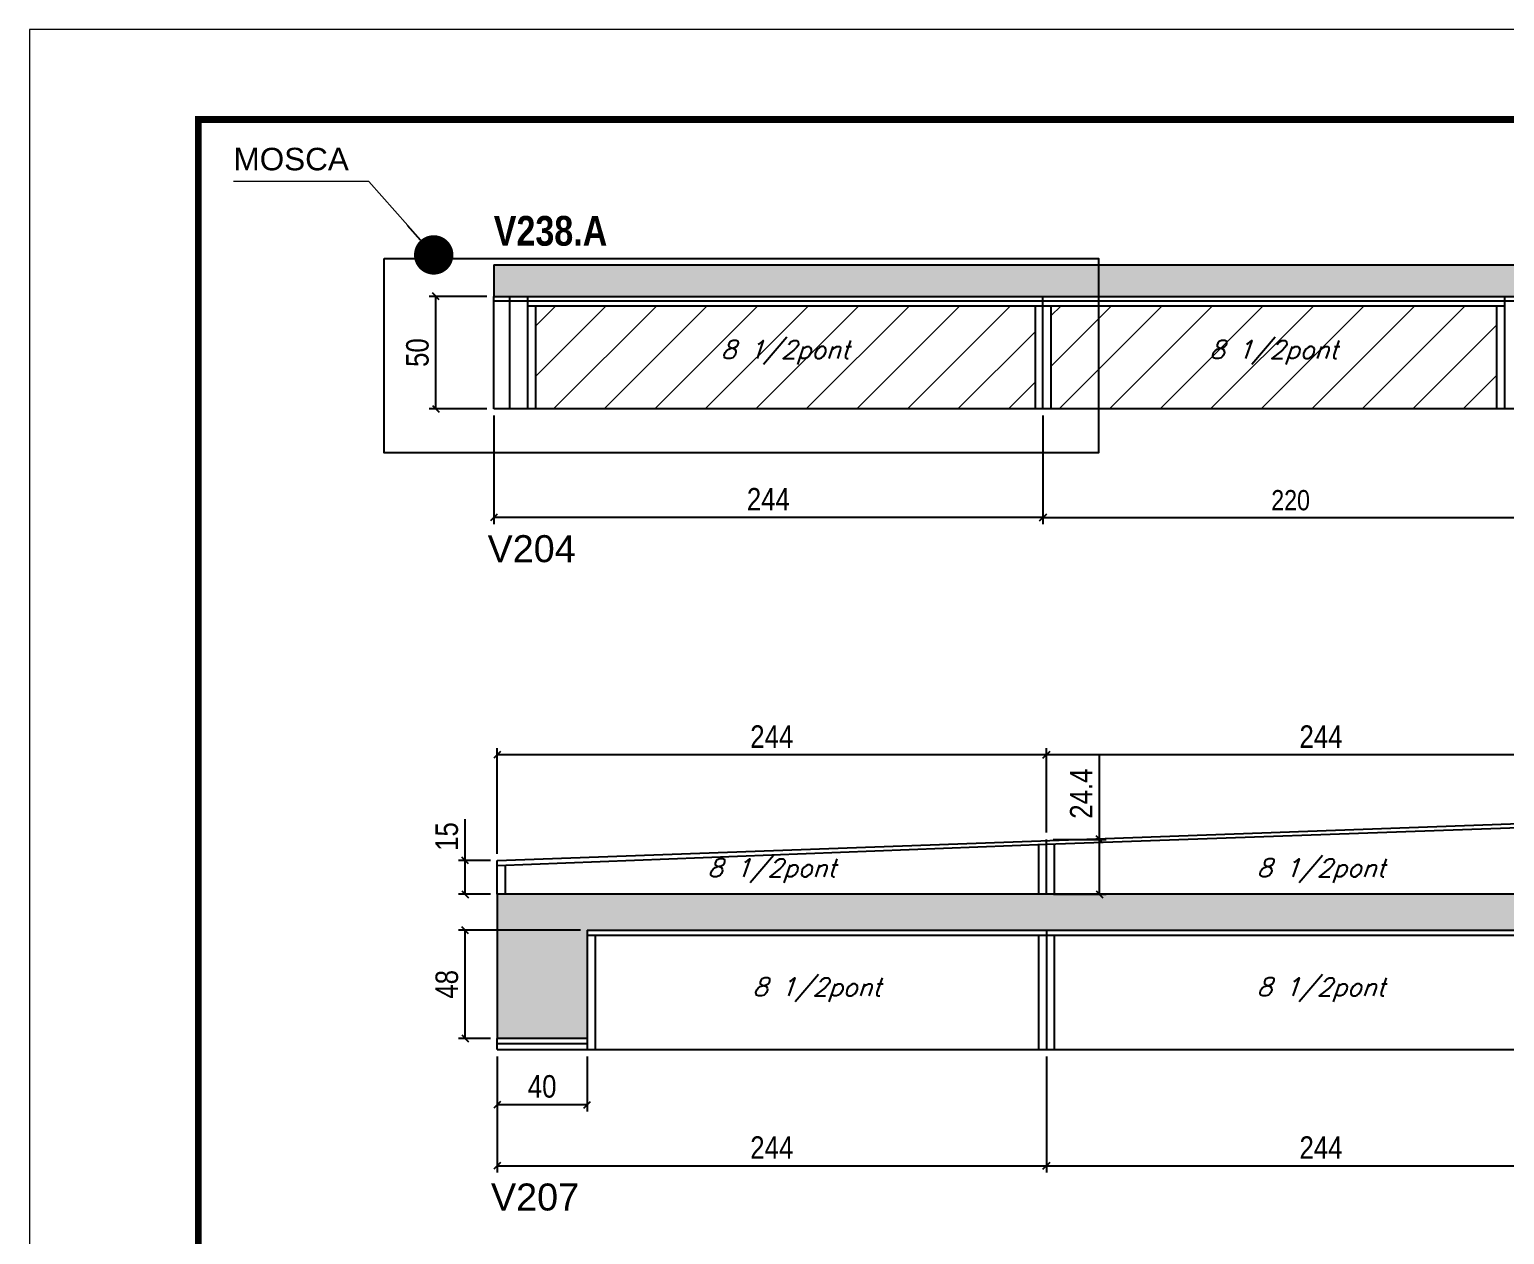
# Model space of a CAD drawing. Extents: x 2603 to 22413, y 1253 to 30260.
# Drawn here: x 2603 to 3258, y 15551 to 16086 of the extents above; entities that cross this region are included whole.
import ezdxf

# ---------------------------------------------------------------- set-up
doc = ezdxf.new("R2010")
doc.units = 0
doc.linetypes.add('DASHED', pattern=[0.75, 0.5, -0.25])
for name, color, linetype in [('5', 5, 'Continuous'), ('COTA', 241, 'Continuous'), ('NOMENCLATURA', 7, 'Continuous'), ('Painéis', 200, 'Continuous'), ('SARR_2.2x7', 40, 'Continuous'), ('SARR_3.5x7', 81, 'Continuous'), ('SARR_EDITAR', 141, 'Continuous'), ('texto', 7, 'Continuous')]:
    doc.layers.add(name, color=color, linetype=linetype)
for name, color, linetype, lineweight in [('CARIMBO', 255, 'Continuous', 9), ('Folhas', 255, 'Continuous', 9), ('Hachura', 251, 'Continuous', 9), ('SARRAFO DE PRESSAO', 251, 'DASHED', 9)]:
    doc.layers.add(name, color=color, linetype=linetype, lineweight=lineweight)
doc.styles.add('ARIAL', font='arial.ttf')
doc.styles.add('COTA TECNICA', font='techl___.ttf', dxfattribs={"height": 10})
doc.styles.add('COTA TECNICA-50', font='techl___.ttf', dxfattribs={"height": 9})
doc.styles.add('Romans', font='romans.shx')
doc.styles.get("Standard").update_dxf_attribs({"font": 'arial.ttf'})
doc.styles.add('TECNICA', font='techb___.ttf', dxfattribs={"height": 10})
doc.dimstyles.new('3x', dxfattribs={"dimtxt": 10, "dimasz": 5, "dimexe": 7, "dimexo": 5, "dimgap": 4, "dimtad": 1, "dimdec": 4, "dimlfac": 0.333333, "dimdsep": 46, "dimtxsty": 'Standard', "dimblk": 'DOT', "dimcen": 0.09, "dimclrd": 1, "dimclre": 1, "dimclrt": 2, "dimadec": 0, "dimazin": 2, "dimtfac": 1, "dimtdec": 4, "dimtmove": 0, "dimatfit": 3, "dimldrblk": 'DOT', "dimfxl": 1, "dimtolj": 1, "dimtzin": 0, "dimlwd": 9, "dimlwe": 9, "dimarcsym": 0})
doc.dimstyles.new('COTA PAINEL-50', dxfattribs={"dimtxt": 9, "dimasz": 3, "dimexe": 3, "dimexo": 3, "dimgap": 3, "dimtad": 1, "dimdec": 1, "dimzin": 12, "dimdsep": 46, "dimtxsty": 'COTA TECNICA-50', "dimblk1": 'OBLIQUE', "dimblk2": 'OBLIQUE', "dimsah": 1, "dimcen": 0.9, "dimclrd": 4, "dimclre": 4, "dimclrt": 240, "dimadec": 1, "dimazin": 3, "dimtfac": 1, "dimtdec": 1, "dimtmove": 0, "dimatfit": 3, "dimfxl": 1, "dimtolj": 1, "dimtzin": 12, "dimarcsym": 0})
doc.dimstyles.new('PAINEL', dxfattribs={"dimtxt": 10, "dimasz": 3, "dimexe": 3, "dimexo": 3, "dimgap": 3, "dimtad": 1, "dimdec": 1, "dimzin": 12, "dimdsep": 46, "dimtxsty": 'COTA TECNICA', "dimblk1": 'OBLIQUE', "dimblk2": 'OBLIQUE', "dimsah": 1, "dimcen": 0.9, "dimclrd": 4, "dimclre": 4, "dimclrt": 240, "dimadec": 1, "dimazin": 3, "dimtfac": 1, "dimtdec": 1, "dimtmove": 0, "dimatfit": 3, "dimfxl": 1, "dimtolj": 1, "dimtzin": 12, "dimarcsym": 0})

# ---------------------------------------------------------------- blocks, each defined once
blk = doc.blocks.new('9999999999')
at = {"layer": 'Folhas'}
blk.add_lwpolyline([(98138.98, 34190.21), (99623.98, 34190.21), (99623.98, 35240.21), (98138.98, 35240.21)], close=True, dxfattribs=at)
at = {"layer": 'Folhas', "color": 30, "const_width": 3}
blk.add_lwpolyline([(98213.98, 34230.21), (99583.98, 34230.21), (99583.98, 35200.21), (98213.98, 35200.21)], close=True, dxfattribs=at)
blk = doc.blocks.new('_Oblique')
at = {"color": 0, "linetype": 'ByBlock', "lineweight": -2}
blk.add_line((-0.5, -0.5), (0.5, 0.5), dxfattribs=at)
blk = doc.blocks.new('*D358')
at = {"layer": 'COTA', "color": 4, "linetype": 'ByBlock', "lineweight": -2, "transparency": 16777216}
for p, q in [((3053.21, 15914.69), (3053.21, 15866.45)), ((3273.21, 15914.69), (3273.21, 15866.45)), ((3053.21, 15869.45), (3273.21, 15869.45))]:
    blk.add_line(p, q, dxfattribs=at)
at = {"layer": 'Defpoints', "color": 0, "linetype": 'ByBlock', "transparency": 16777216}
for p in [(3053.21, 15917.69), (3273.21, 15917.69), (3273.21, 15869.45)]:
    blk.add_point(p, dxfattribs=at)
at = {"layer": 'COTA', "color": 4, "linetype": 'ByBlock', "lineweight": -2, "transparency": 16777216, "xscale": 3, "yscale": 3, "zscale": 3, "rotation": 180}
blk.add_blockref('_Oblique', (3053.21, 15869.45), dxfattribs=at)
at = {"layer": 'COTA', "color": 4, "linetype": 'ByBlock', "lineweight": -2, "transparency": 16777216, "xscale": 3, "yscale": 3, "zscale": 3}
blk.add_blockref('_Oblique', (3273.21, 15869.45), dxfattribs=at)
at = {"layer": 'COTA', "color": 240, "linetype": 'ByBlock', "transparency": 16777216, "insert": (3163.21, 15877.04), "char_height": 9, "attachment_point": 5, "style": 'COTA TECNICA-50'}
blk.add_mtext('\\A1;220', dxfattribs=at)
blk = doc.blocks.new('*D1993')
at = {"layer": 'COTA', "color": 4, "linetype": 'ByBlock', "lineweight": -2, "transparency": 16777216}
for p, q in [((2809.21, 15914.69), (2809.21, 15866.45)), ((3053.21, 15914.69), (3053.21, 15866.45)), ((3053.21, 15869.45), (2809.21, 15869.45))]:
    blk.add_line(p, q, dxfattribs=at)
at = {"layer": 'Defpoints', "color": 0, "linetype": 'ByBlock', "transparency": 16777216}
for p in [(2809.21, 15917.69), (3053.21, 15917.69), (2809.21, 15869.45)]:
    blk.add_point(p, dxfattribs=at)
at = {"layer": 'COTA', "color": 4, "linetype": 'ByBlock', "lineweight": -2, "transparency": 16777216, "xscale": 3, "yscale": 3, "zscale": 3, "rotation": 180}
blk.add_blockref('_Oblique', (2809.21, 15869.45), dxfattribs=at)
at = {"layer": 'COTA', "color": 4, "linetype": 'ByBlock', "lineweight": -2, "transparency": 16777216, "xscale": 3, "yscale": 3, "zscale": 3}
blk.add_blockref('_Oblique', (3053.21, 15869.45), dxfattribs=at)
at = {"layer": 'COTA', "color": 240, "linetype": 'ByBlock', "transparency": 16777216, "insert": (2931.21, 15877.52), "char_height": 10, "attachment_point": 5, "style": 'COTA TECNICA'}
blk.add_mtext('\\A1;244', dxfattribs=at)
blk = doc.blocks.new('*D1998')
at = {"layer": 'COTA', "color": 4, "linetype": 'ByBlock', "lineweight": -2, "transparency": 16777216}
for p, q in [((2847.71, 15685.95), (2793.49, 15685.95)), ((2796.49, 15637.95), (2796.49, 15685.95)), ((2807.71, 15637.95), (2793.49, 15637.95))]:
    blk.add_line(p, q, dxfattribs=at)
at = {"layer": 'Defpoints', "color": 0, "linetype": 'ByBlock', "transparency": 16777216}
for p in [(2796.49, 15685.95), (2850.71, 15685.95), (2810.71, 15637.95)]:
    blk.add_point(p, dxfattribs=at)
at = {"layer": 'COTA', "color": 4, "linetype": 'ByBlock', "lineweight": -2, "transparency": 16777216, "xscale": 3, "yscale": 3, "zscale": 3}
for p, rotation in [((2796.49, 15685.95), 90), ((2796.49, 15637.95), 270)]:
    blk.add_blockref('_Oblique', p, dxfattribs=dict(at, rotation=rotation))
at = {"layer": 'COTA', "color": 240, "linetype": 'ByBlock', "transparency": 16777216, "insert": (2788.4, 15661.95), "char_height": 10, "attachment_point": 5, "rotation": 90, "style": 'COTA TECNICA'}
blk.add_mtext('\\A1;48', dxfattribs=at)
blk = doc.blocks.new('*D1999')
at = {"layer": 'COTA', "color": 4, "linetype": 'ByBlock', "lineweight": -2, "transparency": 16777216}
for p, q in [((2810.71, 15629.95), (2810.71, 15578.34)), ((3054.71, 15629.95), (3054.71, 15578.34)), ((2810.71, 15581.34), (3054.71, 15581.34))]:
    blk.add_line(p, q, dxfattribs=at)
at = {"layer": 'Defpoints', "color": 0, "linetype": 'ByBlock', "transparency": 16777216}
for p in [(2810.71, 15632.95), (3054.71, 15632.95), (3054.71, 15581.34)]:
    blk.add_point(p, dxfattribs=at)
at = {"layer": 'COTA', "color": 4, "linetype": 'ByBlock', "lineweight": -2, "transparency": 16777216, "xscale": 3, "yscale": 3, "zscale": 3, "rotation": 180}
blk.add_blockref('_Oblique', (2810.71, 15581.34), dxfattribs=at)
at = {"layer": 'COTA', "color": 4, "linetype": 'ByBlock', "lineweight": -2, "transparency": 16777216, "xscale": 3, "yscale": 3, "zscale": 3}
blk.add_blockref('_Oblique', (3054.71, 15581.34), dxfattribs=at)
at = {"layer": 'COTA', "color": 240, "linetype": 'ByBlock', "transparency": 16777216, "insert": (2932.71, 15589.41), "char_height": 10, "attachment_point": 5, "style": 'COTA TECNICA'}
blk.add_mtext('\\A1;244', dxfattribs=at)
blk = doc.blocks.new('*D2000')
at = {"layer": 'COTA', "color": 4, "linetype": 'ByBlock', "lineweight": -2, "transparency": 16777216}
for p, q in [((3054.71, 15629.95), (3054.71, 15578.34)), ((3298.71, 15629.95), (3298.71, 15578.34)), ((3054.71, 15581.34), (3298.71, 15581.34))]:
    blk.add_line(p, q, dxfattribs=at)
at = {"layer": 'Defpoints', "color": 0, "linetype": 'ByBlock', "transparency": 16777216}
for p in [(3054.71, 15632.95), (3298.71, 15632.95), (3298.71, 15581.34)]:
    blk.add_point(p, dxfattribs=at)
at = {"layer": 'COTA', "color": 4, "linetype": 'ByBlock', "lineweight": -2, "transparency": 16777216, "xscale": 3, "yscale": 3, "zscale": 3, "rotation": 180}
blk.add_blockref('_Oblique', (3054.71, 15581.34), dxfattribs=at)
at = {"layer": 'COTA', "color": 4, "linetype": 'ByBlock', "lineweight": -2, "transparency": 16777216, "xscale": 3, "yscale": 3, "zscale": 3}
blk.add_blockref('_Oblique', (3298.71, 15581.34), dxfattribs=at)
at = {"layer": 'COTA', "color": 240, "linetype": 'ByBlock', "transparency": 16777216, "insert": (3176.71, 15589.41), "char_height": 10, "attachment_point": 5, "style": 'COTA TECNICA'}
blk.add_mtext('\\A1;244', dxfattribs=at)
blk = doc.blocks.new('*D1941')
at = {"layer": 'COTA', "color": 4, "linetype": 'ByBlock', "lineweight": -2, "transparency": 16777216}
for p, q in [((2810.71, 15629.95), (2810.71, 15605.43)), ((2850.71, 15629.95), (2850.71, 15605.43)), ((2850.71, 15608.43), (2810.71, 15608.43))]:
    blk.add_line(p, q, dxfattribs=at)
at = {"layer": 'Defpoints', "color": 0, "linetype": 'ByBlock', "transparency": 16777216}
for p in [(2810.71, 15632.95), (2850.71, 15632.95), (2810.71, 15608.43)]:
    blk.add_point(p, dxfattribs=at)
at = {"layer": 'COTA', "color": 4, "linetype": 'ByBlock', "lineweight": -2, "transparency": 16777216, "xscale": 3, "yscale": 3, "zscale": 3, "rotation": 180}
blk.add_blockref('_Oblique', (2810.71, 15608.43), dxfattribs=at)
at = {"layer": 'COTA', "color": 4, "linetype": 'ByBlock', "lineweight": -2, "transparency": 16777216, "xscale": 3, "yscale": 3, "zscale": 3}
blk.add_blockref('_Oblique', (2850.71, 15608.43), dxfattribs=at)
at = {"layer": 'COTA', "color": 240, "linetype": 'ByBlock', "transparency": 16777216, "insert": (2830.71, 15616.53), "char_height": 10, "attachment_point": 5, "style": 'COTA TECNICA'}
blk.add_mtext('\\A1;40', dxfattribs=at)
blk = doc.blocks.new('*D1942')
at = {"layer": 'COTA', "color": 4, "linetype": 'ByBlock', "lineweight": -2, "transparency": 16777216}
for p, q in [((2796.49, 15716.95), (2796.49, 15735.32)), ((2807.71, 15716.95), (2793.49, 15716.95)), ((2796.49, 15701.95), (2796.49, 15716.95)), ((2807.71, 15701.95), (2793.49, 15701.95))]:
    blk.add_line(p, q, dxfattribs=at)
at = {"layer": 'Defpoints', "color": 0, "linetype": 'ByBlock', "transparency": 16777216}
for p in [(2796.49, 15716.95), (2810.71, 15716.95), (2810.71, 15701.95)]:
    blk.add_point(p, dxfattribs=at)
at = {"layer": 'COTA', "color": 4, "linetype": 'ByBlock', "lineweight": -2, "transparency": 16777216, "xscale": 3, "yscale": 3, "zscale": 3}
for p, rotation in [((2796.49, 15716.95), 90), ((2796.49, 15701.95), 270)]:
    blk.add_blockref('_Oblique', p, dxfattribs=dict(at, rotation=rotation))
at = {"layer": 'COTA', "color": 240, "linetype": 'ByBlock', "transparency": 16777216, "insert": (2788.38, 15727.63), "char_height": 10, "attachment_point": 5, "rotation": 90, "style": 'COTA TECNICA'}
blk.add_mtext('\\A1;15', dxfattribs=at)
blk = doc.blocks.new('*D1946')
at = {"layer": 'COTA', "color": 4, "linetype": 'ByBlock', "lineweight": -2, "transparency": 16777216}
for p, q in [((3054.71, 15729.38), (3054.71, 15766.96)), ((3298.71, 15738.11), (3298.71, 15766.96)), ((3298.71, 15763.96), (3054.71, 15763.96))]:
    blk.add_line(p, q, dxfattribs=at)
at = {"layer": 'Defpoints', "color": 0, "linetype": 'ByBlock', "transparency": 16777216}
for p in [(3054.71, 15763.96), (3298.71, 15735.11), (3054.71, 15726.38)]:
    blk.add_point(p, dxfattribs=at)
at = {"layer": 'COTA', "color": 4, "linetype": 'ByBlock', "lineweight": -2, "transparency": 16777216, "xscale": 3, "yscale": 3, "zscale": 3, "rotation": 180}
blk.add_blockref('_Oblique', (3054.71, 15763.96), dxfattribs=at)
at = {"layer": 'COTA', "color": 4, "linetype": 'ByBlock', "lineweight": -2, "transparency": 16777216, "xscale": 3, "yscale": 3, "zscale": 3}
blk.add_blockref('_Oblique', (3298.71, 15763.96), dxfattribs=at)
at = {"layer": 'COTA', "color": 240, "linetype": 'ByBlock', "transparency": 16777216, "insert": (3176.71, 15772.04), "char_height": 10, "attachment_point": 5, "style": 'COTA TECNICA'}
blk.add_mtext('\\A1;244', dxfattribs=at)
blk = doc.blocks.new('*D1947')
at = {"layer": 'COTA', "color": 4, "linetype": 'ByBlock', "lineweight": -2, "transparency": 16777216}
for p, q in [((2810.71, 15719.95), (2810.71, 15766.96)), ((3054.71, 15729.38), (3054.71, 15766.96)), ((3054.71, 15763.96), (2810.71, 15763.96))]:
    blk.add_line(p, q, dxfattribs=at)
at = {"layer": 'Defpoints', "color": 0, "linetype": 'ByBlock', "transparency": 16777216}
for p in [(2810.71, 15763.96), (3054.71, 15726.38), (2810.71, 15716.95)]:
    blk.add_point(p, dxfattribs=at)
at = {"layer": 'COTA', "color": 4, "linetype": 'ByBlock', "lineweight": -2, "transparency": 16777216, "xscale": 3, "yscale": 3, "zscale": 3, "rotation": 180}
blk.add_blockref('_Oblique', (2810.71, 15763.96), dxfattribs=at)
at = {"layer": 'COTA', "color": 4, "linetype": 'ByBlock', "lineweight": -2, "transparency": 16777216, "xscale": 3, "yscale": 3, "zscale": 3}
blk.add_blockref('_Oblique', (3054.71, 15763.96), dxfattribs=at)
at = {"layer": 'COTA', "color": 240, "linetype": 'ByBlock', "transparency": 16777216, "insert": (2932.71, 15772.04), "char_height": 10, "attachment_point": 5, "style": 'COTA TECNICA'}
blk.add_mtext('\\A1;244', dxfattribs=at)
blk = doc.blocks.new('*D1948')
at = {"layer": 'COTA', "color": 4, "linetype": 'ByBlock', "lineweight": -2, "transparency": 16777216}
for p, q in [((3078.26, 15726.38), (3078.26, 15764.01)), ((3057.71, 15726.38), (3081.26, 15726.38)), ((3078.26, 15701.95), (3078.26, 15726.38)), ((3057.85, 15701.95), (3081.26, 15701.95))]:
    blk.add_line(p, q, dxfattribs=at)
at = {"layer": 'Defpoints', "color": 0, "linetype": 'ByBlock', "transparency": 16777216}
for p in [(3054.71, 15726.38), (3078.26, 15726.38), (3054.85, 15701.95)]:
    blk.add_point(p, dxfattribs=at)
at = {"layer": 'COTA', "color": 4, "linetype": 'ByBlock', "lineweight": -2, "transparency": 16777216, "xscale": 3, "yscale": 3, "zscale": 3}
for p, rotation in [((3078.26, 15726.38), 90), ((3078.26, 15701.95), 270)]:
    blk.add_blockref('_Oblique', p, dxfattribs=dict(at, rotation=rotation))
at = {"layer": 'COTA', "color": 240, "linetype": 'ByBlock', "transparency": 16777216, "insert": (3070.19, 15746.69), "char_height": 10, "attachment_point": 5, "rotation": 90, "style": 'COTA TECNICA'}
blk.add_mtext('\\A1;24.4', dxfattribs=at)
blk = doc.blocks.new('_Dot')
at = {"color": 0, "linetype": 'ByBlock', "lineweight": -2}
blk.add_line((-0.5, 0), (-1, 0), dxfattribs=at)
at = {"color": 0, "linetype": 'ByBlock', "const_width": 0.5}
blk.add_lwpolyline([(-0.25, 0, 1), (0.25, 0, 1)], format="xyb", close=True, dxfattribs=at)
blk = doc.blocks.new('*D3292')
at = {"layer": 'COTA', "color": 4, "lineweight": -2, "transparency": 16777216}
for p, q in [((2806.21, 15967.69), (2780.46, 15967.69)), ((2783.46, 15917.69), (2783.46, 15967.69)), ((2806.21, 15917.69), (2780.46, 15917.69))]:
    blk.add_line(p, q, dxfattribs=at)
at = {"layer": 'Defpoints', "color": 0, "transparency": 16777216}
for p in [(2783.46, 15967.69), (2809.21, 15967.69), (2809.21, 15917.69)]:
    blk.add_point(p, dxfattribs=at)
at = {"layer": 'COTA', "color": 4, "lineweight": -2, "transparency": 16777216, "xscale": 3, "yscale": 3, "zscale": 3}
for p, rotation in [((2783.46, 15967.69), 90), ((2783.46, 15917.69), 270)]:
    blk.add_blockref('_Oblique', p, dxfattribs=dict(at, rotation=rotation))
at = {"layer": 'COTA', "color": 240, "transparency": 16777216, "insert": (2775.35, 15942.69), "char_height": 10, "attachment_point": 5, "rotation": 90, "style": 'COTA TECNICA'}
blk.add_mtext('\\A1;50', dxfattribs=at)

msp = doc.modelspace()

# ---------------------------------------------------------------- hatches: boundary and pattern name
at = {"layer": 'COTA', "linetype": 'ByBlock'}
h = msp.add_hatch(dxfattribs=at)
h.set_pattern_fill('AR-CONC', color=256, scale=0.03)
h.set_pattern_definition([(50, (-126372.613, -5344.207), (5.46554007, -0.47817257), [0.5715, -6.2865]), (355, (-126372.613, -5344.207), (-1.05730264, 5.73170536), [0.4572, -5.02921753]), (100.4514447, (-126372.1577, -5344.247), (4.40823741, 5.25353256), [0.48570026, -5.34270734]), (46.1842, (-126372.613, -5342.683), (8.13237123, -1.26126984), [0.85725, -9.42975]), (96.6355576, (-126371.9354, -5342.788), (7.122124, 7.42278374), [0.7285507, -8.01406824]), (351.184151, (-126372.613, -5342.683), (7.122124, 7.42278374), [0.685799, -7.54379196]), (21, (-126371.851, -5343.064), (4.54843174, -3.06795595), [0.5715, -6.2865]), (326, (-126371.851, -5343.064), (1.85406085, 5.52563898), [0.4572, -5.0292]), (71.451445, (-126371.472, -5343.32), (6.40249258, 2.45768307), [0.48570026, -5.34269813]), (37.5, (-126372.6131, -5344.207), (0.092658098, 2.536651166), [0, -4.96824, 0, -5.1054, 0, -5.04825]), (7.5, (-126372.613, -5344.207), (2.004589875, 3.005417245), [0, -2.91084, 0, -4.85394, 0, -1.92405]), (327.5, (-126374.3124, -5344.207), (4.067717855, -0.17186232), [0, -1.905, 0, -5.9436, 0, -7.8867]), (317.5, (-126375.0744, -5344.207), (4.44387544, 0.76279473), [0, -2.4765, 0, -3.94716, 0, -5.6007])])
h.paths.add_polyline_path([(3303.21, 15966.69), (3303.21, 15981.69), (2809.21, 15981.69), (2809.21, 15967.69), (3273.21, 15967.69), (3273.21, 15917.69), (3303.21, 15917.69), (3303.21, 15954.69), (3567.21, 15954.69), (3567.21, 15917.69), (3571.21, 15917.69), (3571.21, 15966.69)])
h = msp.add_hatch(dxfattribs=at)
h.set_pattern_fill('AR-CONC', color=256, scale=0.03)
h.set_pattern_definition([(50, (-126372.613, -5324.7312), (5.46554007, -0.47817257), [0.5715, -6.2865]), (355, (-126372.613, -5324.731), (-1.05730264, 5.73170536), [0.4572, -5.02921753]), (100.4514447, (-126372.1577, -5324.771), (4.40823741, 5.25353256), [0.48570026, -5.34270734]), (46.1842, (-126372.613, -5323.207), (8.13237123, -1.26126984), [0.85725, -9.42975]), (96.6355576, (-126371.9354, -5323.312), (7.122124, 7.42278374), [0.7285507, -8.01406824]), (351.184151, (-126372.613, -5323.207), (7.122124, 7.42278374), [0.685799, -7.54379196]), (21, (-126371.851, -5323.5882), (4.54843174, -3.06795595), [0.5715, -6.2865]), (326, (-126371.851, -5323.588), (1.85406085, 5.52563898), [0.4572, -5.0292]), (71.451445, (-126371.472, -5323.844), (6.40249258, 2.45768307), [0.48570026, -5.34269813]), (37.5, (-126372.6131, -5324.7312), (0.092658098, 2.536651166), [0, -4.96824, 0, -5.1054, 0, -5.04825]), (7.5, (-126372.613, -5324.7312), (2.004589875, 3.005417245), [0, -2.91084, 0, -4.85394, 0, -1.92405]), (327.5, (-126374.3124, -5324.7312), (4.067717855, -0.17186232), [0, -1.905, 0, -5.9436, 0, -7.8867]), (317.5, (-126375.0744, -5324.7312), (4.44387544, 0.76279473), [0, -2.4765, 0, -3.94716, 0, -5.6007])])
h.paths.add_polyline_path([(3438.21, 15637.95), (3453.21, 15637.95), (3453.21, 15687.95), (3908.21, 15687.95), (3908.21, 15701.95), (2810.71, 15701.95), (2810.71, 15637.95), (2850.71, 15637.95), (2850.71, 15685.95), (3438.21, 15685.95)])
at = {"layer": 'Hachura', "linetype": 'ByBlock'}
h = msp.add_hatch(dxfattribs=at)
h.set_pattern_fill('ANSI31', color=256, scale=5)
h.set_pattern_definition([(45, (-126418.031, -5371.03), (-11.2253202, 11.2253202), [])])
h.paths.add_polyline_path([(3049.71, 15917.69), (3049.71, 15963.49), (2827.71, 15963.49), (2827.71, 15917.69)])
h.paths.add_polyline_path([(3254.71, 15917.69), (3254.71, 15963.49), (3056.71, 15963.49), (3056.71, 15917.69)])

# ---------------------------------------------------------------- linework, layer by layer
at = {"layer": 'COTA', "linetype": 'ByBlock'}
for p, q in [((2809.21, 15981.69), (2809.21, 15967.69)), ((2809.21, 15981.69), (3303.21, 15981.69)), ((2810.71, 15701.95), (2810.71, 15637.95)), ((2850.71, 15637.95), (2850.71, 15632.95))]:
    msp.add_line(p, q, dxfattribs=at)
at = {"layer": 'COTA'}
msp.add_lwpolyline([(2760.53, 15984.45), (3077.89, 15984.45), (3077.89, 15898.14), (2760.53, 15898.14)], close=True, dxfattribs=at)
at = {"layer": 'Painéis', "linetype": 'Continuous'}
for p, q in [((2809.21, 15917.69), (2809.21, 15967.69)), ((2809.21, 15967.69), (3273.21, 15967.69)), ((2809.21, 15965.69), (3273.21, 15965.69)), ((3053.21, 15917.69), (3053.21, 15967.69)), ((3273.21, 15917.69), (2809.21, 15917.69)), ((2810.71, 15716.95), (3908.21, 15756.92)), ((3054.71, 15701.95), (3054.71, 15726.38)), ((2810.71, 15701.95), (2810.71, 15716.95)), ((3908.21, 15701.95), (2810.71, 15701.95)), ((2850.71, 15685.95), (3438.21, 15685.95)), ((2850.71, 15685.95), (2850.71, 15637.95)), ((3054.71, 15685.95), (3054.71, 15632.95)), ((2850.71, 15637.95), (2810.71, 15637.95)), ((2810.71, 15632.95), (2810.71, 15637.95)), ((2810.71, 15632.95), (3453.21, 15632.95))]:
    msp.add_line(p, q, dxfattribs=at)
at = {"layer": 'SARR_2.2x7', "linetype": 'Continuous'}
for p, q in [((2816.21, 15967.69), (2816.21, 15917.69)), ((2824.21, 15963.49), (3053.21, 15963.49)), ((3053.21, 15963.49), (3258.21, 15963.49)), ((3054.71, 15724.18), (3298.71, 15732.91)), ((2810.79, 15714.75), (3054.71, 15724.18)), ((2850.71, 15683.75), (3054.71, 15683.75)), ((3054.71, 15683.75), (3298.71, 15683.75))]:
    msp.add_line(p, q, dxfattribs=at)
at = {"layer": 'SARR_3.5x7'}
for p, q in [((2824.21, 15967.69), (2824.21, 15917.69)), ((2827.71, 15963.49), (2827.71, 15917.69)), ((3049.71, 15963.49), (3049.71, 15917.69)), ((3056.71, 15963.49), (3056.71, 15917.69)), ((3254.71, 15963.49), (3254.71, 15917.69)), ((3258.21, 15967.69), (3258.21, 15917.69)), ((3051.21, 15724.05), (3051.21, 15701.95)), ((3058.21, 15724.3), (3058.21, 15701.95)), ((2814.21, 15714.87), (2814.21, 15701.95)), ((2854.21, 15683.75), (2854.21, 15632.95)), ((3051.21, 15683.75), (3051.21, 15632.95)), ((3058.21, 15683.75), (3058.21, 15632.95))]:
    msp.add_line(p, q, dxfattribs=at)
at = {"layer": 'SARR_EDITAR', "linetype": 'ByBlock'}
msp.add_line((2850.71, 15635.45), (2810.71, 15635.45), dxfattribs=at)

# ---------------------------------------------------------------- block references
at = {"layer": 'SARRAFO DE PRESSAO', "color": 6, "linetype": 'ByBlock'}
msp.add_blockref('9999999999', (-95536.01, -19153.93), dxfattribs=at)

# ---------------------------------------------------------------- texts
at = {"layer": '5', "linetype": 'Continuous'}
for s, p in [('V204', (2806.47, 15849.55)), ('V207', (2807.97, 15561.44))]:
    msp.add_text(s, height=12, rotation=359.99996, dxfattribs=at).set_placement(p)
at = {"layer": 'CARIMBO', "style": 'ARIAL'}
msp.add_text('MOSCA', height=10, dxfattribs=at).set_placement((2693.61, 16023.69))
at = {"layer": 'NOMENCLATURA', "style": 'TECNICA'}
msp.add_text('V238.A', height=13.2, dxfattribs=at).set_placement((2809.21, 15990.21))
at = {"layer": 'texto', "color": 2, "char_height": 8, "attachment_point": 5, "style": 'Romans'}
for insert in [(2938.71, 15942.69), (3155.71, 15942.69), (2932.71, 15712.39), (3176.71, 15712.39), (2952.71, 15659.45), (3176.71, 15659.45)]:
    msp.add_mtext('{\\Q19;\\C256;8 1/2pont}', dxfattribs=dict(at, insert=insert))

# ---------------------------------------------------------------- dimensions: what is measured, and where the dimension line sits
at = {"layer": 'COTA'}
dim = msp.add_linear_dim(base=(2783.46, 15967.69), p1=(2809.21, 15917.69), p2=(2809.21, 15967.69), angle=90, dimstyle='PAINEL', dxfattribs=at)
dim.commit()
dim.dimension.update_dxf_attribs({"geometry": '*D3292', "text_midpoint": (2775.35, 15942.69)})
at = {"layer": 'COTA', "linetype": 'ByBlock'}
for base, p1, p2, angle, picture, middle in [((2809.21, 15869.45), (3053.21, 15917.69), (2809.21, 15917.69), 180, '*D1993', (2931.21, 15877.52)), ((3078.26, 15726.38), (3054.85, 15701.95), (3054.71, 15726.38), 90, '*D1948', (3070.19, 15746.69)), ((2796.49, 15716.95), (2810.71, 15701.95), (2810.71, 15716.95), 90, '*D1942', (2788.38, 15727.63)), ((2796.49, 15685.95), (2810.71, 15637.95), (2850.71, 15685.95), 90, '*D1998', (2788.4, 15661.95))]:
    dim = msp.add_linear_dim(base=base, p1=p1, p2=p2, angle=angle, dimstyle='PAINEL', dxfattribs=at)
    dim.commit()
    dim.dimension.update_dxf_attribs({"geometry": picture, "text_midpoint": middle})
dim = msp.add_linear_dim(base=(3273.21, 15869.45), p1=(3053.21, 15917.69), p2=(3273.21, 15917.69), angle=180, dimstyle='COTA PAINEL-50', override={"dimarcsym": 1}, dxfattribs=at)
dim.commit()
dim.dimension.update_dxf_attribs({"geometry": '*D358', "text_midpoint": (3163.21, 15877.04)})
for base, p1, p2, picture, middle in [((2810.71, 15763.96), (3054.71, 15726.38), (2810.71, 15716.95), '*D1947', (2932.71, 15772.04)), ((3054.71, 15763.96), (3298.71, 15735.11), (3054.71, 15726.38), '*D1946', (3176.71, 15772.04)), ((3298.71, 15581.34), (3054.71, 15632.95), (3298.71, 15632.95), '*D2000', (3176.71, 15589.41))]:
    dim = msp.add_linear_dim(base=base, p1=p1, p2=p2, dimstyle='PAINEL', override={"dimtmove": 1}, dxfattribs=at)
    dim.commit()
    dim.dimension.update_dxf_attribs({"geometry": picture, "text_midpoint": middle})
for base, p1, p2, picture, middle in [((3054.71, 15581.34), (2810.71, 15632.95), (3054.71, 15632.95), '*D1999', (2932.71, 15589.41)), ((2810.71, 15608.43), (2850.71, 15632.95), (2810.71, 15632.95), '*D1941', (2830.71, 15616.53))]:
    dim = msp.add_linear_dim(base=base, p1=p1, p2=p2, dimstyle='PAINEL', dxfattribs=at)
    dim.commit()
    dim.dimension.update_dxf_attribs({"geometry": picture, "text_midpoint": middle})

# ---------------------------------------------------------------- leaders
at = {"layer": 'Hachura'}
msp.add_leader([(2782.53, 15986.09), (2753.68, 16018.69), (2693.61, 16018.69)], dimstyle='3x', override={"dimasz": 17.5, "dimgap": 4, "dimtad": 0}, dxfattribs=at)

doc.saveas('drawing.dxf')
